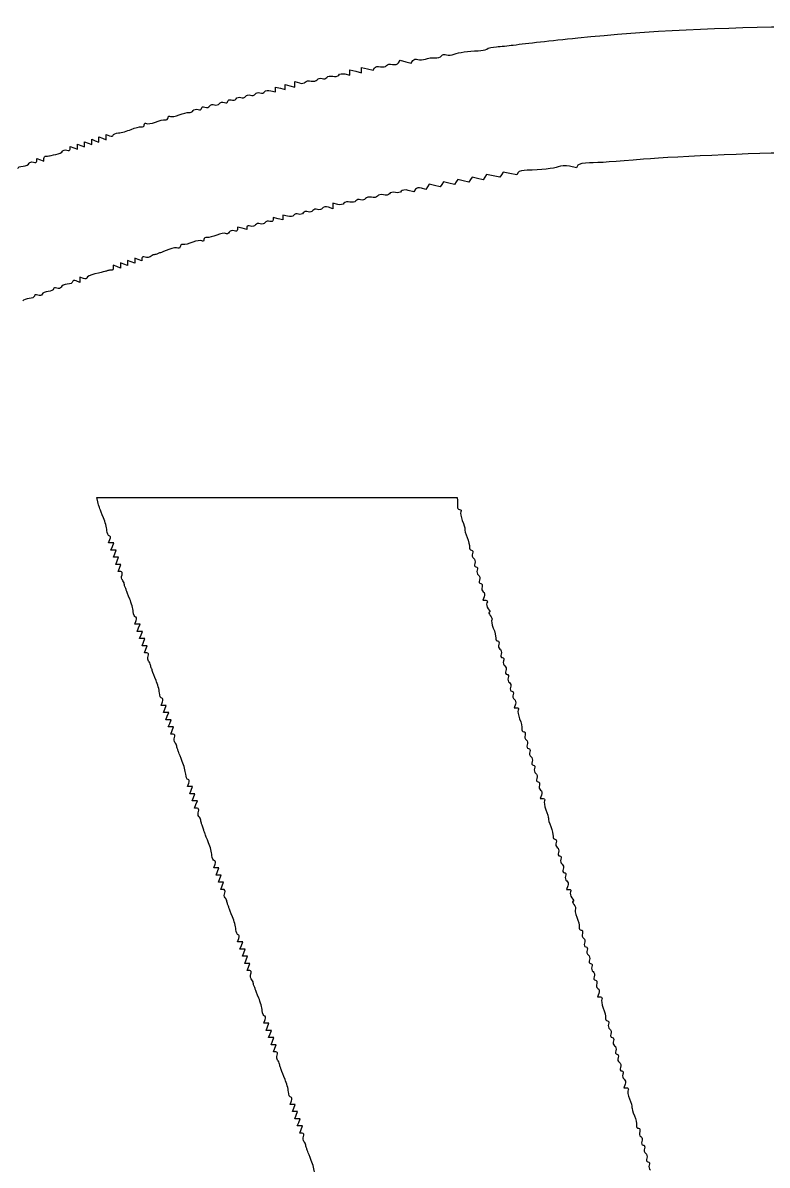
# Model space of a CAD drawing. Extents: x 13 to 550, y 14 to 551.
# Drawn here: x 189.1 to 277.1, y 416.4 to 551.4 of the extents above; entities that cross this region are included whole.
import ezdxf

# ---------------------------------------------------------------- set-up
doc = ezdxf.new("R2010")
doc.units = 0
doc.layers.get('0').update_dxf_attribs({"linetype": 'CONTINUOUS'})

msp = doc.modelspace()

# ---------------------------------------------------------------- linework, layer by layer
at = {"color": 7}
for p, q in [((233.524335, 546.640894), (233.714592, 546.948738)), ((233.714592, 546.948738), (234.372063, 546.783724)), ((234.372063, 546.783724), (235.029533, 546.618709)), ((235.029533, 546.618709), (235.210471, 546.911473)), ((227.189171, 545.335034), (227.753333, 545.187501)), ((227.753333, 545.508017), (227.753333, 545.828532)), ((227.753333, 545.828532), (228.458889, 545.651448)), ((227.753333, 545.187501), (227.753333, 545.508017)), ((228.458889, 545.651448), (229.164444, 545.474365)), ((229.164444, 545.79256), (229.164444, 546.110754)), ((229.164444, 546.110754), (229.839212, 545.941398)), ((229.164444, 545.474365), (229.164444, 545.79256)), ((229.839212, 545.941398), (230.513977, 545.772043)), ((230.513977, 545.772043), (230.686158, 546.050637)), ((219.004444, 543.500662), (219.004444, 543.789379)), ((219.004444, 543.789379), (219.568889, 543.641774)), ((220.133333, 543.782885), (220.133333, 544.071601)), ((220.133333, 544.071601), (220.697778, 543.923996)), ((220.133333, 543.494168), (220.133333, 543.782885)), ((220.697778, 543.923996), (221.262222, 543.77639)), ((221.262222, 544.110547), (221.262222, 544.444703)), ((221.262222, 544.444703), (221.802915, 544.273094)), ((221.262222, 543.77639), (221.262222, 544.110547)), ((218.440282, 543.359478), (219.004444, 543.211946)), ((219.004444, 543.211946), (219.004444, 543.500662)), ((219.568889, 543.641774), (220.133333, 543.494168)), ((195.58, 536.747614), (195.58, 537.051174)), ((195.58, 537.051174), (196.003333, 536.888726)), ((196.426667, 537.029837), (196.426667, 537.333396)), ((196.426667, 537.333396), (196.85, 537.170948)), ((196.426667, 536.726277), (196.426667, 537.029837)), ((196.85, 537.170948), (197.273333, 537.0085)), ((197.273333, 537.312059), (197.273333, 537.615618)), ((197.273333, 537.615618), (197.696667, 537.45317)), ((197.273333, 537.0085), (197.273333, 537.312059)), ((197.696667, 537.45317), (198.12, 537.290722)), ((198.12, 537.594281), (198.12, 537.89784)), ((198.12, 537.89784), (198.543333, 537.735392)), ((198.12, 537.290722), (198.12, 537.594281)), ((198.543333, 537.735392), (198.966667, 537.572944)), ((198.966667, 537.876503), (198.966667, 538.180063)), ((198.966667, 538.180063), (199.39, 538.017614)), ((198.966667, 537.572944), (198.966667, 537.876503)), ((194.733333, 536.465392), (194.733333, 536.768952)), ((194.733333, 536.768952), (195.156667, 536.606503)), ((195.156667, 536.606503), (195.58, 536.444055)), ((195.58, 536.444055), (195.58, 536.747614)), ((196.003333, 536.888726), (196.426667, 536.726277)), ((190.782222, 535.054282), (190.782222, 535.35784)), ((190.782222, 535.35784), (191.205556, 535.195393)), ((191.205556, 535.195393), (191.628889, 535.032943)), ((191.628889, 535.032943), (191.628889, 535.345361)), ((254.542558, 534.265152), (253.715543, 534.430554)), ((254.717313, 534.547911), (254.542558, 534.265152)), ((242.208245, 533.163509), (242.019049, 532.857385)), ((242.865715, 532.998497), (242.208245, 533.163509)), ((243.523186, 532.833481), (242.865715, 532.998497)), ((243.715819, 533.14517), (243.523186, 532.833481)), ((243.908456, 533.456862), (243.715819, 533.14517)), ((244.709953, 533.296563), (243.908456, 533.456862)), ((245.511447, 533.136263), (244.709953, 533.296563)), ((245.697731, 533.437674), (245.511447, 533.136263)), ((245.884011, 533.739084), (245.697731, 533.437674)), ((246.685508, 533.578785), (245.884011, 533.739084)), ((247.487003, 533.418486), (246.685508, 533.578785)), ((247.65484, 533.690054), (247.487003, 533.418486)), ((235.520899, 531.717112), (235.338741, 531.422373)), ((236.736944, 531.683705), (236.22, 531.847778)), ((236.932594, 532.000274), (236.736944, 531.683705)), ((237.128245, 532.316842), (236.932594, 532.000274)), ((237.785715, 532.15183), (237.128245, 532.316842)), ((238.443186, 531.986815), (237.785715, 532.15183)), ((238.632382, 532.292941), (238.443186, 531.986815)), ((238.821578, 532.599065), (238.632382, 532.292941)), ((239.479049, 532.434052), (238.821578, 532.599065)), ((240.136519, 532.269037), (239.479049, 532.434052)), ((240.325715, 532.575163), (240.136519, 532.269037)), ((240.514911, 532.881287), (240.325715, 532.575163)), ((241.172382, 532.716274), (240.514911, 532.881287)), ((241.829852, 532.551259), (241.172382, 532.716274)), ((242.019049, 532.857385), (241.829852, 532.551259)), ((235.338741, 531.422373), (234.681271, 531.587388)), ((225.777778, 529.410851), (225.237085, 529.582462)), ((226.34194, 529.931633), (225.777778, 530.079164)), ((225.777778, 530.079164), (225.777778, 529.745008)), ((225.777778, 529.745008), (225.777778, 529.410851)), ((219.286667, 528.238226), (218.722222, 528.385831)), ((218.722222, 528.385831), (218.722222, 528.079552)), ((219.851111, 528.090621), (219.286667, 528.238226)), ((220.415273, 528.520522), (219.851111, 528.668053)), ((219.851111, 528.668053), (219.851111, 528.379337)), ((219.851111, 528.379337), (219.851111, 528.090621)), ((215.053333, 527.109337), (214.488889, 527.256942)), ((214.488889, 527.256942), (214.488889, 526.950663)), ((215.617778, 526.961732), (215.053333, 527.109337)), ((215.617778, 527.247728), (215.617778, 526.961732)), ((202.776667, 523.420162), (202.353333, 523.582612)), ((202.353333, 523.582612), (202.353333, 523.279051)), ((203.2, 523.561273), (203.2, 523.257715)), ((200.236667, 522.573496), (199.813333, 522.735945)), ((199.813333, 522.735945), (199.813333, 522.423528)), ((200.66, 522.411048), (200.236667, 522.573496)), ((201.083333, 522.855718), (200.66, 523.018168)), ((200.66, 523.018168), (200.66, 522.714607)), ((200.66, 522.714607), (200.66, 522.411048)), ((201.506667, 522.693271), (201.083333, 522.855718)), ((201.93, 523.13794), (201.506667, 523.30039)), ((201.506667, 523.30039), (201.506667, 522.996829)), ((201.506667, 522.996829), (201.506667, 522.693271)), ((202.353333, 522.975493), (201.93, 523.13794)), ((202.353333, 523.279051), (202.353333, 522.975493)), ((203.2, 523.257715), (202.776667, 523.420162)), ((195.862222, 520.717715), (195.438889, 520.880162)), ((196.285556, 521.162384), (195.862222, 521.324834)), ((195.862222, 521.324834), (195.862222, 521.021273)), ((195.862222, 521.021273), (195.862222, 520.717715)), ((197.982267, 494.806111), (197.887723, 495.3)), ((197.887723, 495.3), (219.170527, 495.3)), ((219.170527, 495.3), (240.453333, 495.3)), ((240.453333, 495.3), (240.486771, 494.947222)), ((199.266604, 489.937778), (199.429051, 490.361111)), ((199.570162, 489.937778), (199.266604, 489.937778)), ((199.873723, 489.937778), (199.570162, 489.937778)), ((199.711273, 489.514444), (199.873723, 489.937778)), ((199.548826, 489.091111), (199.711273, 489.514444)), ((199.852384, 489.091111), (199.548826, 489.091111)), ((199.831048, 488.244444), (199.993496, 488.667778)), ((200.155945, 489.091111), (199.852384, 489.091111)), ((199.993496, 488.667778), (200.155945, 489.091111)), ((200.134607, 488.244444), (199.831048, 488.244444)), ((200.113271, 487.397778), (200.275718, 487.821111)), ((200.416829, 487.397778), (200.113271, 487.397778)), ((200.438168, 488.244444), (200.134607, 488.244444)), ((200.275718, 487.821111), (200.438168, 488.244444)), ((200.72039, 487.397778), (200.416829, 487.397778)), ((200.55794, 486.974444), (200.72039, 487.397778)), ((200.395493, 486.551111), (200.55794, 486.974444)), ((200.699051, 486.551111), (200.395493, 486.551111)), ((243.656378, 483.578738), (243.497388, 483.164444)), ((243.497388, 483.164444), (243.826462, 483.164444)), ((202.371048, 480.342222), (202.533496, 480.765556)), ((202.674607, 480.342222), (202.371048, 480.342222)), ((202.653271, 479.495556), (202.815718, 479.918889)), ((202.956829, 479.495556), (202.653271, 479.495556)), ((202.978168, 480.342222), (202.674607, 480.342222)), ((202.815718, 479.918889), (202.978168, 480.342222)), ((202.935493, 478.648889), (203.09794, 479.072222)), ((203.26039, 479.495556), (202.956829, 479.495556)), ((203.09794, 479.072222), (203.26039, 479.495556)), ((203.239051, 478.648889), (202.935493, 478.648889)), ((203.217715, 477.802222), (203.380162, 478.225556)), ((203.521273, 477.802222), (203.217715, 477.802222)), ((203.542612, 478.648889), (203.239051, 478.648889)), ((203.380162, 478.225556), (203.542612, 478.648889)), ((203.824834, 477.802222), (203.521273, 477.802222)), ((203.662384, 477.378889), (203.824834, 477.802222)), ((203.499937, 476.955556), (203.662384, 477.378889)), ((203.803496, 476.955556), (203.499937, 476.955556)), ((205.475493, 470.746667), (205.63794, 471.17)), ((205.779051, 470.746667), (205.475493, 470.746667)), ((205.757715, 469.9), (205.920162, 470.323333)), ((206.061273, 469.9), (205.757715, 469.9)), ((206.082612, 470.746667), (205.779051, 470.746667)), ((205.920162, 470.323333), (206.082612, 470.746667)), ((206.364834, 469.9), (206.061273, 469.9)), ((206.202384, 469.476667), (206.364834, 469.9)), ((247.325258, 470.878738), (247.166277, 470.464444)), ((247.166277, 470.464444), (247.495351, 470.464444)), ((206.039937, 469.053333), (206.202384, 469.476667)), ((206.343496, 469.053333), (206.039937, 469.053333)), ((206.32216, 468.206667), (206.484607, 468.63)), ((206.647057, 469.053333), (206.343496, 469.053333)), ((206.484607, 468.63), (206.647057, 469.053333)), ((206.625718, 468.206667), (206.32216, 468.206667)), ((206.604382, 467.36), (206.766829, 467.783333)), ((206.90794, 467.36), (206.604382, 467.36)), ((206.929279, 468.206667), (206.625718, 468.206667)), ((206.766829, 467.783333), (206.929279, 468.206667)), ((208.579937, 461.151111), (208.742384, 461.574444)), ((208.883496, 461.151111), (208.579937, 461.151111)), ((208.86216, 460.304444), (209.024607, 460.727778)), ((209.165718, 460.304444), (208.86216, 460.304444)), ((209.187057, 461.151111), (208.883496, 461.151111)), ((209.024607, 460.727778), (209.187057, 461.151111)), ((209.469279, 460.304444), (209.165718, 460.304444)), ((209.306829, 459.881111), (209.469279, 460.304444)), ((250.429703, 460.154294), (250.270721, 459.74)), ((209.144382, 459.457778), (209.306829, 459.881111)), ((209.44794, 459.457778), (209.144382, 459.457778)), ((209.426604, 458.611111), (209.589051, 459.034444)), ((209.751501, 459.457778), (209.44794, 459.457778)), ((209.589051, 459.034444), (209.751501, 459.457778)), ((250.270721, 459.74), (250.599795, 459.74)), ((209.730162, 458.611111), (209.426604, 458.611111)), ((211.684382, 451.555556), (211.846829, 451.978889)), ((211.98794, 451.555556), (211.684382, 451.555556)), ((211.966604, 450.708889), (212.129051, 451.132222)), ((212.270162, 450.708889), (211.966604, 450.708889)), ((212.291501, 451.555556), (211.98794, 451.555556)), ((212.129051, 451.132222), (212.291501, 451.555556)), ((212.573723, 450.708889), (212.270162, 450.708889)), ((212.411273, 450.285556), (212.573723, 450.708889)), ((212.248826, 449.862222), (212.411273, 450.285556)), ((212.552384, 449.862222), (212.248826, 449.862222)), ((212.531048, 449.015556), (212.693496, 449.438889)), ((212.855945, 449.862222), (212.552384, 449.862222)), ((212.693496, 449.438889), (212.855945, 449.862222)), ((253.534147, 449.429849), (253.375166, 449.015556)), ((212.834607, 449.015556), (212.531048, 449.015556)), ((253.375166, 449.015556), (253.70424, 449.015556)), ((214.506604, 442.806667), (214.669051, 443.23)), ((214.810162, 442.806667), (214.506604, 442.806667)), ((215.113723, 442.806667), (214.810162, 442.806667)), ((214.951273, 442.383333), (215.113723, 442.806667)), ((214.788826, 441.96), (214.951273, 442.383333)), ((215.092384, 441.96), (214.788826, 441.96)), ((215.071048, 441.113333), (215.233496, 441.536667)), ((215.395945, 441.96), (215.092384, 441.96)), ((215.233496, 441.536667), (215.395945, 441.96)), ((215.374607, 441.113333), (215.071048, 441.113333)), ((215.353271, 440.266667), (215.515718, 440.69)), ((215.656829, 440.266667), (215.353271, 440.266667)), ((215.678168, 441.113333), (215.374607, 441.113333)), ((215.515718, 440.69), (215.678168, 441.113333)), ((215.96039, 440.266667), (215.656829, 440.266667)), ((215.79794, 439.843333), (215.96039, 440.266667)), ((215.635493, 439.42), (215.79794, 439.843333)), ((215.939051, 439.42), (215.635493, 439.42)), ((257.203036, 436.729849), (257.044055, 436.315556)), ((257.044055, 436.315556), (257.373128, 436.315556)), ((217.611048, 433.211111), (217.773496, 433.634444)), ((217.914607, 433.211111), (217.611048, 433.211111)), ((218.218168, 433.211111), (217.914607, 433.211111)), ((218.055718, 432.787778), (218.218168, 433.211111)), ((217.893271, 432.364444), (218.055718, 432.787778)), ((218.196829, 432.364444), (217.893271, 432.364444)), ((218.175493, 431.517778), (218.33794, 431.941111)), ((218.50039, 432.364444), (218.196829, 432.364444)), ((218.33794, 431.941111), (218.50039, 432.364444)), ((218.479051, 431.517778), (218.175493, 431.517778)), ((218.457715, 430.671111), (218.620162, 431.094444)), ((218.761273, 430.671111), (218.457715, 430.671111)), ((218.782612, 431.517778), (218.479051, 431.517778)), ((218.620162, 431.094444), (218.782612, 431.517778)), ((219.064834, 430.671111), (218.761273, 430.671111)), ((218.902384, 430.247778), (219.064834, 430.671111)), ((218.739937, 429.824444), (218.902384, 430.247778)), ((219.043496, 429.824444), (218.739937, 429.824444)), ((260.30748, 426.005405), (260.148499, 425.591111)), ((260.148499, 425.591111), (260.477573, 425.591111)), ((220.715493, 423.615556), (220.87794, 424.038889)), ((221.019051, 423.615556), (220.715493, 423.615556)), ((220.997715, 422.768889), (221.160162, 423.192222)), ((221.301273, 422.768889), (220.997715, 422.768889)), ((221.322612, 423.615556), (221.019051, 423.615556)), ((221.160162, 423.192222), (221.322612, 423.615556)), ((221.279937, 421.922222), (221.442384, 422.345556)), ((221.604834, 422.768889), (221.301273, 422.768889)), ((221.442384, 422.345556), (221.604834, 422.768889)), ((221.583496, 421.922222), (221.279937, 421.922222)), ((221.56216, 421.075556), (221.724607, 421.498889)), ((221.865718, 421.075556), (221.56216, 421.075556)), ((221.887057, 421.922222), (221.583496, 421.922222)), ((221.724607, 421.498889), (221.887057, 421.922222)), ((222.169279, 421.075556), (221.865718, 421.075556)), ((222.006829, 420.652222), (222.169279, 421.075556)), ((221.844382, 420.228889), (222.006829, 420.652222)), ((222.14794, 420.228889), (221.844382, 420.228889))]:
    msp.add_line(p, q, dxfattribs=at)
for points in [[(254.705556, 549.599204), (270.970172, 551.267287), (291.285027, 551.373364), (306.352222, 549.868883)], [(247.085556, 548.75196), (248.776273, 548.968454), (251.401391, 549.260332), (254.705556, 549.599204)], [(240.100556, 547.668209), (240.605327, 547.890487), (241.766431, 548.053638), (242.951056, 548.068741)], [(242.951056, 548.068741), (243.31586, 548.073392), (243.76036, 548.169083), (243.938834, 548.281388)], [(243.938834, 548.281388), (244.117309, 548.393694), (244.644333, 548.512991), (245.11, 548.546494)], [(245.11, 548.546494), (245.575667, 548.579997), (246.464667, 548.672457), (247.085556, 548.75196)], [(232.096208, 546.331141), (232.191492, 546.485313), (232.508992, 546.548813), (232.801764, 546.472252)], [(232.801764, 546.472252), (233.094536, 546.39569), (233.419692, 546.471574), (233.524335, 546.640894)], [(235.210471, 546.911473), (235.309989, 547.072493), (235.577843, 547.132696), (235.805706, 547.045257)], [(235.805706, 547.045257), (236.033567, 546.957818), (236.44225, 546.982248), (236.713889, 547.099546)], [(236.713889, 547.099546), (236.985528, 547.216843), (237.481398, 547.286431), (237.815823, 547.254186)], [(237.815823, 547.254186), (238.150248, 547.221941), (238.503564, 547.324511), (238.600971, 547.48212)], [(238.600971, 547.48212), (238.69838, 547.639729), (238.96451, 547.697141), (239.192373, 547.609702)], [(239.192373, 547.609702), (239.420233, 547.522263), (239.828917, 547.548591), (240.100556, 547.668209)], [(225.043958, 544.925376), (225.137424, 545.076608), (225.453437, 545.137702), (225.746208, 545.061141)], [(225.746208, 545.061141), (226.03898, 544.984579), (226.35648, 545.048079), (226.451764, 545.202252)], [(226.451764, 545.202252), (226.547048, 545.356424), (226.878879, 545.416176), (227.189171, 545.335034)], [(230.686158, 546.050637), (230.780858, 546.203865), (231.097881, 546.266591), (231.390653, 546.190029)], [(231.390653, 546.190029), (231.683425, 546.113468), (232.000925, 546.176968), (232.096208, 546.331141)], [(221.802915, 544.273094), (222.100298, 544.178709), (222.417922, 544.221728), (222.508753, 544.368692)], [(222.508753, 544.368692), (222.59958, 544.515656), (222.913437, 544.573258), (223.206208, 544.496696)], [(223.206208, 544.496696), (223.49898, 544.420135), (223.82042, 544.49001), (223.920521, 544.651976)], [(223.920521, 544.651976), (224.02062, 544.813942), (224.276107, 544.879848), (224.488268, 544.798434)], [(224.488268, 544.798434), (224.700431, 544.71702), (224.950488, 544.774143), (225.043958, 544.925376)], [(214.328268, 542.399545), (214.426552, 542.55857), (214.680552, 542.62207), (214.892712, 542.540656)], [(214.892712, 542.540656), (215.104876, 542.459242), (215.358876, 542.522744), (215.457157, 542.681767)], [(215.457157, 542.681767), (215.555441, 542.840793), (215.809441, 542.904293), (216.021601, 542.822878)], [(216.021601, 542.822878), (216.233764, 542.741465), (216.487764, 542.804966), (216.586046, 542.96399)], [(216.586046, 542.96399), (216.684329, 543.123015), (216.938329, 543.186515), (217.15049, 543.105101)], [(217.15049, 543.105101), (217.362653, 543.023687), (217.612711, 543.08081), (217.70618, 543.232043)], [(217.70618, 543.232043), (217.799646, 543.383275), (218.12999, 543.440621), (218.440282, 543.359478)], [(209.255535, 541.00019), (209.349823, 541.152749), (209.613398, 541.20603), (209.841262, 541.118591)], [(209.841262, 541.118591), (210.069122, 541.031152), (210.255556, 541.096213), (210.255556, 541.26317)], [(210.255556, 541.26317), (210.255556, 541.430128), (210.433209, 541.498557), (210.650342, 541.415236)], [(210.650342, 541.415236), (210.867475, 541.331914), (211.125542, 541.393855), (211.223823, 541.552878)], [(211.223823, 541.552878), (211.322107, 541.711904), (211.576107, 541.775404), (211.788268, 541.69399)], [(211.788268, 541.69399), (212.000431, 541.612576), (212.254431, 541.676077), (212.352712, 541.835101)], [(212.352712, 541.835101), (212.450996, 541.994126), (212.717843, 542.052696), (212.945706, 541.965257)], [(212.945706, 541.965257), (213.173567, 541.877818), (213.36, 541.94288), (213.36, 542.109837)], [(213.36, 542.109837), (213.36, 542.276795), (213.537653, 542.345224), (213.754787, 542.261903)], [(213.754787, 542.261903), (213.97192, 542.178581), (214.229987, 542.240521), (214.328268, 542.399545)], [(204.799094, 539.65213), (205.238982, 539.833355), (205.757639, 539.955696), (205.951667, 539.923999)], [(205.951667, 539.923999), (206.145694, 539.892302), (206.304444, 540.00643), (206.304444, 540.177617)], [(206.304444, 540.177617), (206.304444, 540.348805), (206.420788, 540.416964), (206.562983, 540.329081)], [(206.562983, 540.329081), (206.70518, 540.241199), (207.18143, 540.317569), (207.621316, 540.498796)], [(207.621316, 540.498796), (208.061204, 540.680022), (208.570285, 540.804562), (208.752607, 540.775553)], [(208.752607, 540.775553), (208.934931, 540.746544), (209.161247, 540.84763), (209.255535, 541.00019)], [(199.813534, 538.097028), (199.813641, 538.230051), (200.099391, 538.358257), (200.448534, 538.381929)], [(200.448534, 538.381929), (200.797674, 538.405602), (201.464333, 538.584717), (201.93, 538.779966)], [(201.93, 538.779966), (202.395667, 538.975215), (202.935417, 539.10903), (203.129444, 539.077332)], [(203.129444, 539.077332), (203.323472, 539.045635), (203.482222, 539.159764), (203.482222, 539.330951)], [(203.482222, 539.330951), (203.482222, 539.502138), (203.598566, 539.570297), (203.74076, 539.482415)], [(203.74076, 539.482415), (203.882958, 539.394532), (204.359208, 539.470903), (204.799094, 539.65213)], [(199.39, 538.017614), (199.622833, 537.928268), (199.813424, 537.964004), (199.813534, 538.097028)], [(192.193333, 535.645326), (192.270944, 535.675242), (192.651944, 535.757453), (193.04, 535.82802)], [(193.04, 535.82802), (193.428056, 535.898584), (193.78551, 536.072512), (193.834345, 536.214526)], [(193.834345, 536.214526), (193.883178, 536.35654), (194.105428, 536.40278), (194.328234, 536.317281)], [(194.328234, 536.317281), (194.551038, 536.231786), (194.733333, 536.298435), (194.733333, 536.465392)], [(281.94, 536.036681), (277.399544, 536.039221), (266.406037, 535.599536), (262.466667, 535.257883)], [(188.524444, 534.156415), (188.524444, 534.295212), (188.808315, 534.430156), (189.155265, 534.45629)], [(189.155265, 534.45629), (189.502215, 534.482424), (189.827922, 534.629318), (189.879055, 534.782717)], [(189.879055, 534.782717), (189.930188, 534.936116), (190.154317, 534.991671), (190.377123, 534.906172)], [(190.377123, 534.906172), (190.599926, 534.820676), (190.782222, 534.88732), (190.782222, 535.054282)], [(191.628889, 535.345361), (191.628889, 535.517192), (191.724139, 535.642738), (191.840556, 535.624357)], [(191.840556, 535.624357), (191.956972, 535.605984), (192.115722, 535.615411), (192.193333, 535.645326)], [(252.385932, 534.37926), (251.874102, 534.158582), (250.348143, 533.988549), (248.724118, 533.971232)], [(253.715543, 534.430554), (253.260685, 534.521526), (252.66236, 534.498446), (252.385932, 534.37926)], [(256.068813, 534.835089), (255.421604, 534.832549), (254.813429, 534.703429), (254.717313, 534.547911)], [(262.466667, 535.257883), (259.074435, 534.963683), (257.192351, 534.839308), (256.068813, 534.835089)], [(248.724118, 533.971232), (248.228327, 533.965954), (247.747152, 533.839414), (247.65484, 533.690054)], [(234.681271, 531.587388), (234.319662, 531.678145), (233.946319, 531.627035), (233.851619, 531.473808)], [(236.22, 531.847778), (235.935681, 531.938018), (235.621085, 531.879217), (235.520899, 531.717112)], [(227.784903, 530.205527), (227.492131, 530.282088), (227.174631, 530.218594), (227.079347, 530.064416)], [(228.487153, 530.34129), (228.393687, 530.190058), (228.077674, 530.128965), (227.784903, 530.205527)], [(229.042843, 530.468233), (228.83068, 530.549646), (228.580623, 530.492533), (228.487153, 530.34129)], [(229.61059, 530.61469), (229.510491, 530.452725), (229.255004, 530.386818), (229.042843, 530.468233)], [(230.324903, 530.769971), (230.032131, 530.846532), (229.710691, 530.77666), (229.61059, 530.61469)], [(231.030458, 530.911082), (230.935174, 530.75691), (230.617674, 530.69341), (230.324903, 530.769971)], [(231.736014, 531.052193), (231.443242, 531.128755), (231.125742, 531.06526), (231.030458, 530.911082)], [(232.441569, 531.193304), (232.346286, 531.039132), (232.028786, 530.975632), (231.736014, 531.052193)], [(233.147125, 531.334416), (232.854353, 531.410977), (232.536853, 531.347482), (232.441569, 531.193304)], [(233.851619, 531.473808), (233.75692, 531.320581), (233.439897, 531.257854), (233.147125, 531.334416)], [(222.833954, 529.057122), (222.621791, 529.138535), (222.367791, 529.075043), (222.26951, 528.916011)], [(223.398399, 529.198233), (223.300115, 529.039207), (223.046115, 528.975707), (222.833954, 529.057122)], [(223.962843, 529.339344), (223.75068, 529.420757), (223.49668, 529.357265), (223.398399, 529.198233)], [(224.52249, 529.472694), (224.426845, 529.317938), (224.175004, 529.257929), (223.962843, 529.339344)], [(225.237085, 529.582462), (224.939702, 529.676848), (224.618135, 529.627451), (224.52249, 529.472694)], [(227.079347, 530.064416), (226.984063, 529.910243), (226.652232, 529.850491), (226.34194, 529.931633)], [(217.18951, 527.646011), (216.977347, 527.727424), (216.723347, 527.663932), (216.625066, 527.5049)], [(217.753954, 527.787122), (217.655671, 527.628096), (217.401671, 527.564596), (217.18951, 527.646011)], [(218.327436, 527.924765), (218.110302, 528.008085), (217.852236, 527.946157), (217.753954, 527.787122)], [(218.722222, 528.079552), (218.722222, 527.911097), (218.544569, 527.841441), (218.327436, 527.924765)], [(221.149376, 528.647956), (221.055909, 528.496725), (220.725565, 528.43938), (220.415273, 528.520522)], [(221.705066, 528.7749), (221.492902, 528.856313), (221.242845, 528.799199), (221.149376, 528.647956)], [(222.26951, 528.916011), (222.171226, 528.756984), (221.917226, 528.693484), (221.705066, 528.7749)], [(212.043129, 526.301205), (211.60324, 526.119979), (211.084583, 525.997636), (210.890556, 526.029335)], [(213.08196, 526.48297), (212.95049, 526.564225), (212.483014, 526.482406), (212.043129, 526.301205)], [(213.510156, 526.641303), (213.406121, 526.472966), (213.213431, 526.401719), (213.08196, 526.48297)], [(214.094102, 526.795876), (213.876969, 526.879196), (213.614195, 526.809648), (213.510156, 526.641303)], [(214.488889, 526.950663), (214.488889, 526.782208), (214.311236, 526.712553), (214.094102, 526.795876)], [(216.032072, 527.374742), (215.804211, 527.462183), (215.617778, 527.405024), (215.617778, 527.247728)], [(216.625066, 527.5049), (216.526782, 527.345873), (216.259935, 527.287304), (216.032072, 527.374742)], [(207.715556, 524.929049), (207.715556, 524.757862), (207.599212, 524.689702), (207.457017, 524.777586)], [(208.068333, 525.182668), (207.874306, 525.214365), (207.715556, 525.100237), (207.715556, 524.929049)], [(209.220906, 525.454539), (208.781018, 525.273312), (208.262361, 525.150969), (208.068333, 525.182668)], [(210.27924, 525.624253), (210.137042, 525.712134), (209.660792, 525.635768), (209.220906, 525.454539)], [(210.537778, 525.775716), (210.537778, 525.604528), (210.421434, 525.536369), (210.27924, 525.624253)], [(210.890556, 526.029335), (210.696528, 526.061031), (210.537778, 525.946903), (210.537778, 525.775716)], [(203.59574, 523.712973), (203.378085, 523.796497), (203.2, 523.728233), (203.2, 523.561273)], [(204.183705, 523.753334), (204.077982, 523.647614), (203.813399, 523.62945), (203.59574, 523.712973)], [(204.634629, 523.980833), (204.492344, 523.961445), (204.289426, 523.859057), (204.183705, 523.753334)], [(205.034444, 524.086667), (204.956833, 524.047861), (204.776917, 524.000236), (204.634629, 523.980833)], [(205.387222, 524.216147), (205.270806, 524.18374), (205.112056, 524.125472), (205.034444, 524.086667)], [(206.398684, 524.606224), (205.958796, 524.424092), (205.503639, 524.248558), (205.387222, 524.216147)], [(207.457017, 524.777586), (207.31482, 524.865467), (206.83857, 524.788367), (206.398684, 524.606224)], [(199.813333, 522.423528), (199.813333, 522.251697), (199.718083, 522.126151), (199.601667, 522.144532)], [(195.438889, 520.880162), (195.206056, 520.969511), (195.015556, 520.929049), (195.015556, 520.790252)], [(196.708889, 521.250878), (196.708889, 521.11286), (196.518389, 521.073039), (196.285556, 521.162384)], [(197.626111, 521.719977), (197.121639, 521.59999), (196.708889, 521.388896), (196.708889, 521.250878)], [(199.178333, 522.109254), (198.946431, 522.033988), (198.948048, 522.034395), (197.626111, 521.719977)], [(199.601667, 522.144532), (199.48525, 522.162905), (199.29475, 522.147072), (199.178333, 522.109254)], [(192.126957, 519.64371), (191.780008, 519.617576), (191.454301, 519.470682), (191.403168, 519.317283)], [(192.757778, 519.943585), (192.757778, 519.804788), (192.473907, 519.669844), (192.126957, 519.64371)], [(193.162877, 520.040495), (192.940074, 520.125991), (192.757778, 520.082382), (192.757778, 519.943585)], [(193.660945, 520.16395), (193.609812, 520.010551), (193.385683, 519.954995), (193.162877, 520.040495)], [(194.384735, 520.490377), (194.037785, 520.464243), (193.712078, 520.317349), (193.660945, 520.16395)], [(195.015556, 520.790252), (195.015556, 520.651455), (194.731685, 520.51651), (194.384735, 520.490377)], [(189.890394, 518.798641), (189.555109, 518.773382), (189.205859, 518.651109), (189.114283, 518.526914)], [(190.5, 519.096919), (190.5, 518.958122), (190.225677, 518.823897), (189.890394, 518.798641)], [(190.905099, 519.193828), (190.682296, 519.279324), (190.5, 519.235715), (190.5, 519.096919)], [(191.403168, 519.317283), (191.352035, 519.163884), (191.127905, 519.108329), (190.905099, 519.193828)], [(198.133685, 494.241667), (198.102406, 494.280472), (198.034269, 494.534472), (197.982267, 494.806111)], [(198.249481, 493.959444), (198.217073, 494.075861), (198.164964, 494.202861), (198.133685, 494.241667)], [(198.665053, 492.901111), (198.468897, 493.366778), (198.281891, 493.843028), (198.249481, 493.959444)], [(240.47441, 494.241667), (240.449207, 494.047639), (240.568661, 493.888889), (240.739848, 493.888889)], [(240.486771, 494.947222), (240.505172, 494.753194), (240.499584, 494.435694), (240.47441, 494.241667)], [(240.739848, 493.888889), (240.911036, 493.888889), (240.979195, 493.772546), (240.891311, 493.630351)], [(199.064739, 491.419645), (199.04106, 491.768785), (198.861209, 492.435444), (198.665053, 492.901111)], [(240.891311, 493.630351), (240.80343, 493.488153), (240.879938, 493.011903), (241.061342, 492.572017)], [(241.061342, 492.572017), (241.24274, 492.132129), (241.372116, 491.681378), (241.348844, 491.570346)], [(199.349639, 490.784645), (199.216614, 490.784752), (199.088409, 491.070502), (199.064739, 491.419645)], [(241.348844, 491.570346), (241.325589, 491.459314), (241.452434, 491.014814), (241.630753, 490.582568)], [(199.429051, 490.361111), (199.5184, 490.593944), (199.482662, 490.784535), (199.349639, 490.784645)], [(241.630753, 490.582568), (241.809072, 490.150322), (241.929039, 489.637917), (241.89734, 489.443889)], [(241.89734, 489.443889), (241.865644, 489.249861), (241.968291, 489.091111), (242.125446, 489.091111)], [(242.125446, 489.091111), (242.282602, 489.091111), (242.343011, 488.913458), (242.259688, 488.696325)], [(242.259688, 488.696325), (242.176368, 488.479191), (242.238296, 488.221124), (242.397331, 488.122843)], [(242.397331, 488.122843), (242.556357, 488.024559), (242.614927, 487.757713), (242.527489, 487.529849)], [(242.527489, 487.529849), (242.440048, 487.301989), (242.505109, 487.115556), (242.672068, 487.115556)], [(242.672068, 487.115556), (242.839026, 487.115556), (242.907456, 486.937902), (242.824133, 486.720769)], [(200.850751, 486.155371), (200.934275, 486.373026), (200.866011, 486.551111), (200.699051, 486.551111)], [(200.891112, 485.567406), (200.785391, 485.673129), (200.767228, 485.937712), (200.850751, 486.155371)], [(242.824133, 486.720769), (242.740812, 486.503636), (242.80274, 486.245569), (242.961775, 486.147288)], [(242.961775, 486.147288), (243.120802, 486.049004), (243.179371, 485.782157), (243.091933, 485.554294)], [(201.118611, 485.116482), (201.099194, 485.258768), (200.996835, 485.461685), (200.891112, 485.567406)], [(201.224444, 484.716667), (201.185639, 484.794278), (201.138014, 484.974194), (201.118611, 485.116482)], [(201.353925, 484.363889), (201.321518, 484.480306), (201.26325, 484.639056), (201.224444, 484.716667)], [(243.091933, 485.554294), (243.004492, 485.326433), (243.069553, 485.14), (243.236513, 485.14)], [(243.236513, 485.14), (243.40347, 485.14), (243.4719, 484.962347), (243.388577, 484.745213)], [(243.388577, 484.745213), (243.305257, 484.52808), (243.367185, 484.270013), (243.52622, 484.171732)], [(201.769497, 483.305556), (201.573342, 483.771222), (201.386336, 484.247472), (201.353925, 484.363889)], [(202.169183, 481.824089), (202.145505, 482.173229), (201.965653, 482.839889), (201.769497, 483.305556)], [(243.52622, 484.171732), (243.685246, 484.073448), (243.743816, 483.806602), (243.656378, 483.578738)], [(243.826462, 483.164444), (244.007451, 483.164444), (244.073607, 483.031882), (243.973471, 482.869861)], [(202.454084, 481.189089), (202.321058, 481.189197), (202.192853, 481.474947), (202.169183, 481.824089)], [(243.973471, 482.869861), (243.873336, 482.707837), (243.944891, 482.390337), (244.132481, 482.164305)], [(244.132481, 482.164305), (244.320074, 481.938271), (244.378957, 481.753333), (244.263333, 481.753333)], [(244.263333, 481.753333), (244.14771, 481.753333), (244.194559, 481.582899), (244.367439, 481.374588)], [(202.533496, 480.765556), (202.622844, 480.998389), (202.587106, 481.188979), (202.454084, 481.189089)], [(244.367439, 481.374588), (244.54032, 481.16628), (244.615818, 480.929894), (244.535212, 480.849285)], [(244.535212, 480.849285), (244.454604, 480.768677), (244.539558, 480.335864), (244.72403, 479.887475)], [(244.72403, 479.887475), (244.908488, 479.439086), (245.033475, 478.913472), (245.001776, 478.719444)], [(245.001776, 478.719444), (244.97008, 478.525417), (245.072727, 478.366667), (245.229882, 478.366667)], [(245.229882, 478.366667), (245.387038, 478.366667), (245.447447, 478.189013), (245.364124, 477.97188)], [(245.364124, 477.97188), (245.280804, 477.754747), (245.342732, 477.49668), (245.501767, 477.398399)], [(203.955196, 476.559815), (204.038719, 476.777471), (203.970455, 476.955556), (203.803496, 476.955556)], [(203.995556, 475.97185), (203.889836, 476.077574), (203.871672, 476.342157), (203.955196, 476.559815)], [(245.501767, 477.398399), (245.660793, 477.300115), (245.719363, 477.033268), (245.631925, 476.805405)], [(245.631925, 476.805405), (245.544484, 476.577544), (245.609545, 476.391111), (245.776504, 476.391111)], [(245.776504, 476.391111), (245.943461, 476.391111), (246.011892, 476.213458), (245.928569, 475.996325)], [(204.223056, 475.520927), (204.203639, 475.663212), (204.101279, 475.86613), (203.995556, 475.97185)], [(204.328889, 475.121111), (204.290083, 475.198722), (204.242458, 475.378639), (204.223056, 475.520927)], [(204.45837, 474.768333), (204.425962, 474.88475), (204.367694, 475.0435), (204.328889, 475.121111)], [(245.928569, 475.996325), (245.845248, 475.779191), (245.907176, 475.521124), (246.066211, 475.422843)], [(246.066211, 475.422843), (246.225238, 475.324559), (246.283807, 475.057713), (246.196369, 474.829849)], [(204.873942, 473.71), (204.677786, 474.175667), (204.49078, 474.651917), (204.45837, 474.768333)], [(205.273628, 472.228534), (205.249949, 472.577674), (205.070098, 473.244333), (204.873942, 473.71)], [(246.196369, 474.829849), (246.108928, 474.601989), (246.173989, 474.415556), (246.340949, 474.415556)], [(246.340949, 474.415556), (246.507906, 474.415556), (246.576336, 474.237902), (246.493013, 474.020769)], [(246.493013, 474.020769), (246.409693, 473.803636), (246.471621, 473.545569), (246.630656, 473.447288)], [(246.630656, 473.447288), (246.789682, 473.349004), (246.848252, 473.082157), (246.760814, 472.854294)], [(246.760814, 472.854294), (246.673373, 472.626433), (246.738434, 472.44), (246.905393, 472.44)], [(246.905393, 472.44), (247.07235, 472.44), (247.140781, 472.262347), (247.057458, 472.045213)], [(205.558528, 471.593534), (205.425503, 471.593641), (205.297298, 471.879391), (205.273628, 472.228534)], [(205.63794, 471.17), (205.727289, 471.402833), (205.691551, 471.593424), (205.558528, 471.593534)], [(247.057458, 472.045213), (246.974137, 471.82808), (247.036065, 471.570013), (247.1951, 471.471732)], [(247.1951, 471.471732), (247.354127, 471.373448), (247.412696, 471.106602), (247.325258, 470.878738)], [(247.495351, 470.464444), (247.67634, 470.464444), (247.75252, 470.348101), (247.664636, 470.205906)], [(247.664636, 470.205906), (247.576755, 470.063709), (247.653121, 469.587459), (247.83435, 469.147573)], [(247.83435, 469.147573), (248.015577, 468.707684), (248.13792, 468.189028), (248.106221, 467.995)], [(207.05964, 466.96426), (207.143164, 467.181915), (207.0749, 467.36), (206.90794, 467.36)], [(207.100001, 466.376295), (206.99428, 466.482018), (206.976116, 466.746601), (207.05964, 466.96426)], [(248.106221, 467.995), (248.074524, 467.800972), (248.177171, 467.642222), (248.334327, 467.642222)], [(248.334327, 467.642222), (248.491482, 467.642222), (248.551892, 467.464569), (248.468569, 467.247436)], [(248.468569, 467.247436), (248.385248, 467.030302), (248.447176, 466.772236), (248.606211, 466.673954)], [(207.3275, 465.925371), (207.308083, 466.067656), (207.205724, 466.270574), (207.100001, 466.376295)], [(207.433333, 465.525556), (207.394528, 465.603167), (207.346903, 465.783083), (207.3275, 465.925371)], [(207.562814, 465.172778), (207.530406, 465.289194), (207.472139, 465.447944), (207.433333, 465.525556)], [(248.606211, 466.673954), (248.765238, 466.575671), (248.823807, 466.308824), (248.736369, 466.08096)], [(248.736369, 466.08096), (248.648928, 465.8531), (248.713989, 465.666667), (248.880949, 465.666667)], [(248.880949, 465.666667), (249.047906, 465.666667), (249.116336, 465.489013), (249.033013, 465.27188)], [(207.978386, 464.114444), (207.782231, 464.580111), (207.595224, 465.056361), (207.562814, 465.172778)], [(249.033013, 465.27188), (248.949693, 465.054747), (249.011621, 464.79668), (249.170656, 464.698399)], [(249.170656, 464.698399), (249.329682, 464.600115), (249.388252, 464.333268), (249.300814, 464.105405)], [(208.378072, 462.632978), (208.354394, 462.982118), (208.174542, 463.648778), (207.978386, 464.114444)], [(249.300814, 464.105405), (249.213373, 463.877544), (249.278434, 463.691111), (249.445393, 463.691111)], [(249.445393, 463.691111), (249.61235, 463.691111), (249.680781, 463.513458), (249.597458, 463.296325)], [(249.597458, 463.296325), (249.514137, 463.079191), (249.576065, 462.821124), (249.7351, 462.722843)], [(208.662973, 461.997978), (208.529947, 461.998085), (208.401742, 462.283835), (208.378072, 462.632978)], [(208.742384, 461.574444), (208.831733, 461.807278), (208.795995, 461.997868), (208.662973, 461.997978)], [(249.7351, 462.722843), (249.894127, 462.624559), (249.952696, 462.357713), (249.865258, 462.129849)], [(249.865258, 462.129849), (249.777817, 461.901989), (249.842878, 461.715556), (250.009838, 461.715556)], [(250.009838, 461.715556), (250.176795, 461.715556), (250.245225, 461.537902), (250.161902, 461.320769)], [(250.161902, 461.320769), (250.078581, 461.103636), (250.14051, 460.845569), (250.299545, 460.747288)], [(250.299545, 460.747288), (250.458571, 460.649004), (250.517141, 460.382157), (250.429703, 460.154294)], [(250.599795, 459.74), (250.780784, 459.74), (250.856964, 459.623657), (250.76908, 459.481462)], [(250.76908, 459.481462), (250.681199, 459.339264), (250.757707, 458.863014), (250.939111, 458.423129)], [(209.881862, 458.215371), (209.965386, 458.433026), (209.897122, 458.611111), (209.730162, 458.611111)], [(209.922223, 457.627406), (209.816502, 457.733129), (209.798339, 457.997712), (209.881862, 458.215371)], [(210.149722, 457.176482), (210.130305, 457.318768), (210.027946, 457.521685), (209.922223, 457.627406)], [(250.939111, 458.423129), (251.120509, 457.98324), (251.249886, 457.532489), (251.226614, 457.421457)], [(251.226614, 457.421457), (251.203358, 457.310425), (251.330203, 456.865925), (251.508522, 456.433679)], [(210.255556, 456.776667), (210.21675, 456.854278), (210.169125, 457.034194), (210.149722, 457.176482)], [(210.396667, 456.353333), (210.357861, 456.508556), (210.294361, 456.699056), (210.255556, 456.776667)], [(210.537778, 455.93), (210.498972, 456.007611), (210.435472, 456.198111), (210.396667, 456.353333)], [(251.508522, 456.433679), (251.686842, 456.001433), (251.806809, 455.489028), (251.77511, 455.295)], [(210.667259, 455.577222), (210.634851, 455.693639), (210.576583, 455.852389), (210.537778, 455.93)], [(211.082831, 454.518889), (210.886675, 454.984556), (210.699669, 455.460806), (210.667259, 455.577222)], [(251.77511, 455.295), (251.743413, 455.100972), (251.84606, 454.942222), (252.003216, 454.942222)], [(252.003216, 454.942222), (252.160371, 454.942222), (252.220781, 454.764569), (252.137458, 454.547436)], [(211.482517, 453.037423), (211.458838, 453.386563), (211.278986, 454.053222), (211.082831, 454.518889)], [(252.137458, 454.547436), (252.054137, 454.330302), (252.116065, 454.072236), (252.2751, 453.973954)], [(252.2751, 453.973954), (252.434127, 453.875671), (252.492696, 453.608824), (252.405258, 453.38096)], [(252.405258, 453.38096), (252.317817, 453.1531), (252.382878, 452.966667), (252.549838, 452.966667)], [(211.767417, 452.402423), (211.634392, 452.40253), (211.506187, 452.68828), (211.482517, 453.037423)], [(211.846829, 451.978889), (211.936178, 452.211722), (211.90044, 452.402313), (211.767417, 452.402423)], [(252.549838, 452.966667), (252.716795, 452.966667), (252.785225, 452.789013), (252.701902, 452.57188)], [(252.701902, 452.57188), (252.618581, 452.354747), (252.68051, 452.09668), (252.839545, 451.998399)], [(252.839545, 451.998399), (252.998571, 451.900115), (253.057141, 451.633268), (252.969703, 451.405405)], [(252.969703, 451.405405), (252.882262, 451.177544), (252.947322, 450.991111), (253.114282, 450.991111)], [(253.114282, 450.991111), (253.281239, 450.991111), (253.34967, 450.813458), (253.266346, 450.596325)], [(253.266346, 450.596325), (253.183026, 450.379191), (253.244954, 450.121124), (253.403989, 450.022843)], [(253.403989, 450.022843), (253.563016, 449.924559), (253.621585, 449.657713), (253.534147, 449.429849)], [(212.986307, 448.619815), (213.06983, 448.837471), (213.001566, 449.015556), (212.834607, 449.015556)], [(213.026667, 448.03185), (212.920947, 448.137574), (212.902783, 448.402157), (212.986307, 448.619815)], [(213.254167, 447.580927), (213.23475, 447.723212), (213.132391, 447.92613), (213.026667, 448.03185)], [(253.70424, 449.015556), (253.885229, 449.015556), (253.951384, 448.882993), (253.851249, 448.720972)], [(253.851249, 448.720972), (253.751114, 448.558948), (253.822668, 448.241448), (254.010259, 448.015416)], [(254.010259, 448.015416), (254.197852, 447.789382), (254.256735, 447.604444), (254.141111, 447.604444)], [(213.36, 447.181111), (213.321194, 447.258722), (213.273569, 447.438639), (213.254167, 447.580927)], [(213.489481, 446.828333), (213.457073, 446.94475), (213.398806, 447.1035), (213.36, 447.181111)], [(213.905053, 445.77), (213.708897, 446.235667), (213.521891, 446.711917), (213.489481, 446.828333)], [(254.141111, 447.604444), (254.025487, 447.604444), (254.072336, 447.43401), (254.245217, 447.225699)], [(254.245217, 447.225699), (254.418098, 447.017391), (254.493595, 446.781005), (254.41299, 446.700396)], [(254.41299, 446.700396), (254.332382, 446.619788), (254.417336, 446.186975), (254.601808, 445.738586)], [(214.304739, 444.288534), (214.28106, 444.637674), (214.101209, 445.304333), (213.905053, 445.77)], [(254.601808, 445.738586), (254.786265, 445.290197), (254.911253, 444.764583), (254.879554, 444.570556)], [(214.589639, 443.653534), (214.456614, 443.653641), (214.328409, 443.939391), (214.304739, 444.288534)], [(254.879554, 444.570556), (254.847858, 444.376528), (254.950505, 444.217778), (255.10766, 444.217778)], [(255.10766, 444.217778), (255.264816, 444.217778), (255.325225, 444.040125), (255.241902, 443.822991)], [(214.669051, 443.23), (214.7584, 443.462833), (214.722662, 443.653424), (214.589639, 443.653534)], [(255.241902, 443.822991), (255.158581, 443.605858), (255.22051, 443.347791), (255.379545, 443.24951)], [(255.379545, 443.24951), (255.538571, 443.151226), (255.597141, 442.884379), (255.509703, 442.656516)], [(255.509703, 442.656516), (255.422262, 442.428655), (255.487322, 442.242222), (255.654282, 442.242222)], [(255.654282, 442.242222), (255.821239, 442.242222), (255.88967, 442.064569), (255.806346, 441.847436)], [(255.806346, 441.847436), (255.723026, 441.630302), (255.784954, 441.372236), (255.943989, 441.273954)], [(255.943989, 441.273954), (256.103016, 441.175671), (256.161585, 440.908824), (256.074147, 440.68096)], [(256.074147, 440.68096), (255.986706, 440.4531), (256.051767, 440.266667), (256.218727, 440.266667)], [(256.218727, 440.266667), (256.385684, 440.266667), (256.454114, 440.089013), (256.370791, 439.87188)], [(216.090751, 439.02426), (216.174275, 439.241915), (216.106011, 439.42), (215.939051, 439.42)], [(216.131112, 438.436295), (216.025391, 438.542018), (216.007228, 438.806601), (216.090751, 439.02426)], [(256.370791, 439.87188), (256.28747, 439.654747), (256.349398, 439.39668), (256.508433, 439.298399)], [(256.508433, 439.298399), (256.66746, 439.200115), (256.72603, 438.933268), (256.638592, 438.705405)], [(256.638592, 438.705405), (256.551151, 438.477544), (256.616211, 438.291111), (256.783171, 438.291111)], [(216.358611, 437.985371), (216.339194, 438.127656), (216.236835, 438.330574), (216.131112, 438.436295)], [(216.464444, 437.585556), (216.425639, 437.663167), (216.378014, 437.843083), (216.358611, 437.985371)], [(216.593925, 437.232778), (216.561518, 437.349194), (216.50325, 437.507944), (216.464444, 437.585556)], [(217.009497, 436.174444), (216.813342, 436.640111), (216.626336, 437.116361), (216.593925, 437.232778)], [(256.783171, 438.291111), (256.950128, 438.291111), (257.018559, 438.113458), (256.935235, 437.896325)], [(256.935235, 437.896325), (256.851915, 437.679191), (256.913843, 437.421124), (257.072878, 437.322843)], [(257.072878, 437.322843), (257.231904, 437.224559), (257.290474, 436.957713), (257.203036, 436.729849)], [(217.409183, 434.692978), (217.385505, 435.042118), (217.205653, 435.708778), (217.009497, 436.174444)], [(257.373128, 436.315556), (257.554118, 436.315556), (257.630298, 436.199212), (257.542414, 436.057017)], [(257.542414, 436.057017), (257.454533, 435.91482), (257.530899, 435.43857), (257.712128, 434.998684)], [(217.694084, 434.057978), (217.561058, 434.058085), (217.432853, 434.343835), (217.409183, 434.692978)], [(257.712128, 434.998684), (257.893354, 434.558796), (258.015698, 434.040139), (257.983998, 433.846111)], [(217.773496, 433.634444), (217.862844, 433.867278), (217.827106, 434.057868), (217.694084, 434.057978)], [(257.983998, 433.846111), (257.952302, 433.652083), (258.054949, 433.493333), (258.212105, 433.493333)], [(258.212105, 433.493333), (258.36926, 433.493333), (258.42967, 433.31568), (258.346346, 433.098547)], [(258.346346, 433.098547), (258.263026, 432.881413), (258.324954, 432.623347), (258.483989, 432.525066)], [(258.483989, 432.525066), (258.643016, 432.426782), (258.701585, 432.159935), (258.614147, 431.932072)], [(258.614147, 431.932072), (258.526706, 431.704211), (258.591767, 431.517778), (258.758727, 431.517778)], [(258.758727, 431.517778), (258.925684, 431.517778), (258.994114, 431.340125), (258.910791, 431.122991)], [(258.910791, 431.122991), (258.82747, 430.905858), (258.889398, 430.647791), (259.048433, 430.54951)], [(259.048433, 430.54951), (259.20746, 430.451226), (259.26603, 430.184379), (259.178592, 429.956516)], [(219.195196, 429.428704), (219.278719, 429.646359), (219.210455, 429.824444), (219.043496, 429.824444)], [(219.235556, 428.840739), (219.129836, 428.946462), (219.111672, 429.211046), (219.195196, 429.428704)], [(259.178592, 429.956516), (259.091151, 429.728655), (259.156211, 429.542222), (259.323171, 429.542222)], [(259.323171, 429.542222), (259.490128, 429.542222), (259.558559, 429.364569), (259.475235, 429.147436)], [(259.475235, 429.147436), (259.391915, 428.930302), (259.453843, 428.672236), (259.612878, 428.573954)], [(219.463056, 428.389816), (219.443639, 428.532101), (219.341279, 428.735019), (219.235556, 428.840739)], [(219.568889, 427.99), (219.530083, 428.067611), (219.482458, 428.247528), (219.463056, 428.389816)], [(219.69837, 427.637222), (219.665962, 427.753639), (219.607694, 427.912389), (219.568889, 427.99)], [(259.612878, 428.573954), (259.771904, 428.475671), (259.830474, 428.208824), (259.743036, 427.98096)], [(259.743036, 427.98096), (259.655595, 427.7531), (259.720656, 427.566667), (259.887616, 427.566667)], [(220.113942, 426.578889), (219.917786, 427.044556), (219.73078, 427.520806), (219.69837, 427.637222)], [(220.513628, 425.097423), (220.489949, 425.446563), (220.310098, 426.113222), (220.113942, 426.578889)], [(259.887616, 427.566667), (260.054573, 427.566667), (260.123003, 427.389013), (260.03968, 427.17188)], [(260.03968, 427.17188), (259.956359, 426.954747), (260.018287, 426.69668), (260.177322, 426.598399)], [(260.177322, 426.598399), (260.336349, 426.500115), (260.394918, 426.233268), (260.30748, 426.005405)], [(220.798528, 424.462423), (220.665503, 424.46253), (220.537298, 424.74828), (220.513628, 425.097423)], [(260.477573, 425.591111), (260.658562, 425.591111), (260.734742, 425.474768), (260.646858, 425.332573)], [(260.646858, 425.332573), (260.558977, 425.190375), (260.635485, 424.714125), (260.816889, 424.27424)], [(220.87794, 424.038889), (220.967289, 424.271722), (220.931551, 424.462313), (220.798528, 424.462423)], [(260.816889, 424.27424), (260.998287, 423.834351), (261.127663, 423.3836), (261.104391, 423.272568)], [(261.104391, 423.272568), (261.081136, 423.161536), (261.207981, 422.717036), (261.3863, 422.28479)], [(261.3863, 422.28479), (261.56462, 421.852544), (261.684587, 421.340139), (261.652887, 421.146111)], [(261.652887, 421.146111), (261.621191, 420.952083), (261.723838, 420.793333), (261.880993, 420.793333)], [(222.29964, 419.833148), (222.383164, 420.050804), (222.3149, 420.228889), (222.14794, 420.228889)], [(222.340001, 419.245184), (222.23428, 419.350907), (222.216116, 419.61549), (222.29964, 419.833148)], [(261.880993, 420.793333), (262.038149, 420.793333), (262.098559, 420.61568), (262.015235, 420.398547)], [(262.015235, 420.398547), (261.931915, 420.181413), (261.993843, 419.923347), (262.152878, 419.825066)], [(262.152878, 419.825066), (262.311904, 419.726782), (262.370474, 419.459935), (262.283036, 419.232072)], [(222.5675, 418.79426), (222.548083, 418.936545), (222.445724, 419.139463), (222.340001, 419.245184)], [(222.673333, 418.394444), (222.634528, 418.472056), (222.586903, 418.651972), (222.5675, 418.79426)], [(222.802814, 418.041667), (222.770406, 418.158083), (222.712139, 418.316833), (222.673333, 418.394444)], [(262.283036, 419.232072), (262.195595, 419.004211), (262.260656, 418.817778), (262.427616, 418.817778)], [(262.427616, 418.817778), (262.594573, 418.817778), (262.663003, 418.640125), (262.57968, 418.422991)], [(262.57968, 418.422991), (262.496359, 418.205858), (262.558287, 417.947791), (262.717322, 417.84951)], [(223.218386, 416.983333), (223.022231, 417.449), (222.835224, 417.92525), (222.802814, 418.041667)], [(223.618072, 415.501867), (223.594394, 415.851007), (223.414542, 416.517667), (223.218386, 416.983333)], [(262.717322, 417.84951), (262.876349, 417.751226), (262.934918, 417.484379), (262.84748, 417.256516)], [(262.84748, 417.256516), (262.760039, 417.028655), (262.8251, 416.842222), (262.99206, 416.842222)], [(262.99206, 416.842222), (263.159017, 416.842222), (263.227447, 416.664569), (263.144124, 416.447436)], [(263.144124, 416.447436), (263.060804, 416.230302), (263.122732, 415.972236), (263.281767, 415.873954)]]:
    msp.add_open_spline(points, degree=3, dxfattribs=at)

doc.saveas('drawing.dxf')
